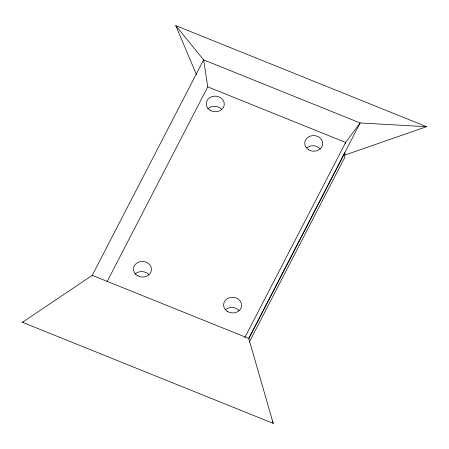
<?xml version="1.0" encoding="UTF-8"?>
<svg xmlns="http://www.w3.org/2000/svg" width="449" height="449" viewBox="0 0 449 449"><rect width="100%" height="100%" fill="white"/><g stroke="black" fill="none" stroke-linecap="round" stroke-linejoin="round"><path stroke-width="0.67" d="M345.562 143.798L345.651 142.451L360.132 122.953L426.55 126.702L344.81 155.101M106.946 281.944L207.769 86.87L203.61 59.857L360.132 122.953L248.757 338.445L273.222 423.385L22.45 322.298L92.236 275.349L203.61 59.857L175.778 25.615L426.55 126.702M244.834 337.525L345.651 142.451L207.769 86.87M248.667 338.922L344.978 152.57L344.641 157.633L249.302 342.11M22.45 322.298L23.797 321.911M92.236 275.349L248.757 338.445M272.347 421.471L273.222 423.385M175.778 25.615L196.365 74.455M306.774 147.828A9.008 7.813 3.8 0 1 320.103 148.765M225.645 309.563A9.008 7.813 3.8 0 1 238.98 310.5M207.668 108.967A9.008 7.813 3.8 0 1 221.632 109.32M134.885 274.255A9.008 7.813 3.8 0 1 148.844 274.614M308.598 149.736A9.008 7.813 3.8 0 0 322.708 144.202A9.008 7.813 3.8 0 0 309.9 136.26A9.008 7.813 3.8 0 0 308.598 149.736M227.475 311.471A9.008 7.813 3.8 0 0 241.579 305.932A9.008 7.813 3.8 0 0 228.777 297.996A9.008 7.813 3.8 0 0 227.475 311.471M210.126 110.291A9.008 7.813 3.8 0 0 224.231 104.757A9.008 7.813 3.8 0 0 211.428 96.816A9.008 7.813 3.8 0 0 210.126 110.291M137.338 275.585A9.008 7.813 3.8 0 0 151.442 270.045A9.008 7.813 3.8 0 0 138.64 262.109A9.008 7.813 3.8 0 0 137.338 275.585"/></g></svg>
